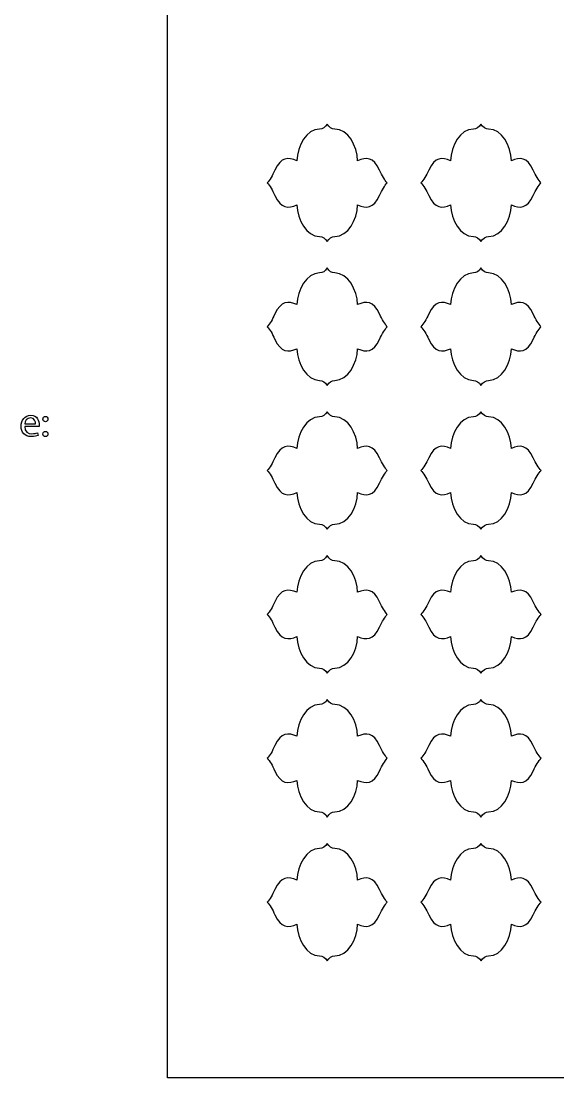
# Model space of a CAD drawing. Header units: centimetres. Extents: x -10.3 to 5.3, y -8.1 to 8.1.
# Drawn here: x -6.34 to -2.31, y -8.1 to -0.16 of the extents above; entities that cross this region are included whole.
import ezdxf

# ---------------------------------------------------------------- set-up
doc = ezdxf.new("R2010")
doc.units = ezdxf.units.CM
doc.header["$MEASUREMENT"] = 0
doc.layers.add('Layer 1', color=7, linetype='Continuous')

msp = doc.modelspace()

# ---------------------------------------------------------------- linework, layer by layer
at = {"layer": 'Layer 1', "color": 242}
for points, knots in [([(-5.23875, 8.09625), (-5.23875, 8.09625), (-5.23875, -8.09625), (-5.23875, -8.09625), (-5.23875, -8.09625), (-5.23875, -8.09625), (5.23875, -8.09625), (5.23875, -8.09625), (5.23875, -8.09625), (5.23875, -8.09625), (5.23875, 8.09625), (5.23875, 8.09625), (5.23875, 8.09625), (5.23875, 8.09625), (-5.23875, 8.09625), (-5.23875, 8.09625)], [0, 0, 0, 0, 0.2, 0.2, 0.2, 0.2, 0.4, 0.4, 0.4, 0.4, 0.6, 0.6, 0.6, 0.6, 1, 1, 1, 1]), ([(-4.43291, -1.28019), (-4.38748, -1.18044), (-4.33271, -1.18303), (-4.26858, -1.20965), (-4.26858, -1.20965), (-4.26392, -1.09823), (-4.19796, -0.97248), (-4.09737, -0.97248), (-4.09737, -0.97248), (-4.0748, -0.97248), (-4.05467, -0.95928), (-4.04038, -0.93438), (-4.04038, -0.93438), (-4.02609, -0.95928), (-4.00598, -0.97248), (-3.98339, -0.97248), (-3.98339, -0.97248), (-3.8828, -0.97248), (-3.81683, -1.09824), (-3.81218, -1.20965), (-3.81218, -1.20965), (-3.74802, -1.18303), (-3.69325, -1.18044), (-3.64785, -1.28019), (-3.64785, -1.28019), (-3.62822, -1.3234), (-3.60874, -1.35456), (-3.58975, -1.37576), (-3.58975, -1.37576), (-3.60872, -1.39693), (-3.62817, -1.42812), (-3.64783, -1.47127), (-3.64783, -1.47127), (-3.69323, -1.57102), (-3.748, -1.56843), (-3.81214, -1.54181), (-3.81214, -1.54181), (-3.8168, -1.65323), (-3.88278, -1.77896), (-3.98338, -1.77896), (-3.98338, -1.77896), (-4.00592, -1.77896), (-4.02608, -1.79219), (-4.04034, -1.81709), (-4.04034, -1.81709), (-4.05465, -1.79219), (-4.07476, -1.77896), (-4.09733, -1.77896), (-4.09733, -1.77896), (-4.19795, -1.77896), (-4.26389, -1.65323), (-4.26854, -1.54181), (-4.26854, -1.54181), (-4.3327, -1.56843), (-4.38744, -1.57102), (-4.4329, -1.47127), (-4.4329, -1.47127), (-4.45256, -1.42806), (-4.47198, -1.3969), (-4.491, -1.37573), (-4.491, -1.37573), (-4.47201, -1.35453), (-4.45257, -1.32334), (-4.43291, -1.28019)], [0, 0, 0, 0, 0.0588235, 0.0588235, 0.0588235, 0.0588235, 0.1176471, 0.1176471, 0.1176471, 0.1176471, 0.1764706, 0.1764706, 0.1764706, 0.1764706, 0.2352941, 0.2352941, 0.2352941, 0.2352941, 0.2941176, 0.2941176, 0.2941176, 0.2941176, 0.3529412, 0.3529412, 0.3529412, 0.3529412, 0.4117647, 0.4117647, 0.4117647, 0.4117647, 0.4705882, 0.4705882, 0.4705882, 0.4705882, 0.5294118, 0.5294118, 0.5294118, 0.5294118, 0.5882353, 0.5882353, 0.5882353, 0.5882353, 0.6470588, 0.6470588, 0.6470588, 0.6470588, 0.7058824, 0.7058824, 0.7058824, 0.7058824, 0.7647059, 0.7647059, 0.7647059, 0.7647059, 0.8235294, 0.8235294, 0.8235294, 0.8235294, 0.8823529, 0.8823529, 0.8823529, 0.8823529, 1, 1, 1, 1]), ([(-3.27856, -1.28019), (-3.23313, -1.18044), (-3.17836, -1.18303), (-3.11423, -1.20965), (-3.11423, -1.20965), (-3.10957, -1.09823), (-3.04359, -0.97248), (-2.94302, -0.97248), (-2.94302, -0.97248), (-2.92045, -0.97248), (-2.90029, -0.95928), (-2.88603, -0.93438), (-2.88603, -0.93438), (-2.87172, -0.95928), (-2.85161, -0.97248), (-2.82904, -0.97248), (-2.82904, -0.97248), (-2.72842, -0.97248), (-2.66248, -1.09824), (-2.65783, -1.20965), (-2.65783, -1.20965), (-2.59364, -1.18303), (-2.53887, -1.18044), (-2.4935, -1.28019), (-2.4935, -1.28019), (-2.47384, -1.3234), (-2.45439, -1.35456), (-2.43537, -1.37576), (-2.43537, -1.37576), (-2.45437, -1.39693), (-2.47381, -1.42812), (-2.49345, -1.47127), (-2.49345, -1.47127), (-2.53885, -1.57102), (-2.59362, -1.56843), (-2.65778, -1.54181), (-2.65778, -1.54181), (-2.66244, -1.65323), (-2.7284, -1.77896), (-2.82899, -1.77896), (-2.82899, -1.77896), (-2.85156, -1.77896), (-2.87169, -1.79219), (-2.88598, -1.81709), (-2.88598, -1.81709), (-2.90027, -1.79219), (-2.92038, -1.77896), (-2.94297, -1.77896), (-2.94297, -1.77896), (-3.04356, -1.77896), (-3.10953, -1.65323), (-3.11418, -1.54181), (-3.11418, -1.54181), (-3.17832, -1.56843), (-3.23308, -1.57102), (-3.27851, -1.47127), (-3.27851, -1.47127), (-3.2982, -1.42806), (-3.31762, -1.3969), (-3.33664, -1.37573), (-3.33664, -1.37573), (-3.31764, -1.35453), (-3.29819, -1.32334), (-3.27856, -1.28019)], [0, 0, 0, 0, 0.0588235, 0.0588235, 0.0588235, 0.0588235, 0.1176471, 0.1176471, 0.1176471, 0.1176471, 0.1764706, 0.1764706, 0.1764706, 0.1764706, 0.2352941, 0.2352941, 0.2352941, 0.2352941, 0.2941176, 0.2941176, 0.2941176, 0.2941176, 0.3529412, 0.3529412, 0.3529412, 0.3529412, 0.4117647, 0.4117647, 0.4117647, 0.4117647, 0.4705882, 0.4705882, 0.4705882, 0.4705882, 0.5294118, 0.5294118, 0.5294118, 0.5294118, 0.5882353, 0.5882353, 0.5882353, 0.5882353, 0.6470588, 0.6470588, 0.6470588, 0.6470588, 0.7058824, 0.7058824, 0.7058824, 0.7058824, 0.7647059, 0.7647059, 0.7647059, 0.7647059, 0.8235294, 0.8235294, 0.8235294, 0.8235294, 0.8823529, 0.8823529, 0.8823529, 0.8823529, 1, 1, 1, 1]), ([(-4.43288, -2.36045), (-4.38742, -2.2607), (-4.33268, -2.26329), (-4.26852, -2.28991), (-4.26852, -2.28991), (-4.26386, -2.17849), (-4.19793, -2.05274), (-4.09731, -2.05274), (-4.09731, -2.05274), (-4.07477, -2.05274), (-4.05463, -2.03954), (-4.04032, -2.01464), (-4.04032, -2.01464), (-4.02606, -2.03954), (-4.00592, -2.05274), (-3.98336, -2.05274), (-3.98336, -2.05274), (-3.88277, -2.05274), (-3.81678, -2.1785), (-3.81212, -2.28991), (-3.81212, -2.28991), (-3.74798, -2.26329), (-3.69322, -2.2607), (-3.64781, -2.36045), (-3.64781, -2.36045), (-3.62815, -2.40363), (-3.6087, -2.43485), (-3.58971, -2.45602), (-3.58971, -2.45602), (-3.60865, -2.47719), (-3.62813, -2.50838), (-3.64779, -2.55153), (-3.64779, -2.55153), (-3.69317, -2.65128), (-3.74793, -2.64869), (-3.8121, -2.62204), (-3.8121, -2.62204), (-3.81676, -2.73346), (-3.88272, -2.85927), (-3.98334, -2.85927), (-3.98334, -2.85927), (-4.00586, -2.85927), (-4.02602, -2.87247), (-4.0403, -2.89734), (-4.0403, -2.89734), (-4.05459, -2.87247), (-4.07472, -2.85927), (-4.09729, -2.85927), (-4.09729, -2.85927), (-4.19788, -2.85927), (-4.26385, -2.73346), (-4.2685, -2.62204), (-4.2685, -2.62204), (-4.33266, -2.64866), (-4.3874, -2.65125), (-4.43286, -2.55153), (-4.43286, -2.55153), (-4.45249, -2.50832), (-4.47194, -2.47716), (-4.49094, -2.45599), (-4.49094, -2.45599), (-4.47199, -2.43483), (-4.45254, -2.40361), (-4.43288, -2.36045)], [0, 0, 0, 0, 0.0588235, 0.0588235, 0.0588235, 0.0588235, 0.1176471, 0.1176471, 0.1176471, 0.1176471, 0.1764706, 0.1764706, 0.1764706, 0.1764706, 0.2352941, 0.2352941, 0.2352941, 0.2352941, 0.2941176, 0.2941176, 0.2941176, 0.2941176, 0.3529412, 0.3529412, 0.3529412, 0.3529412, 0.4117647, 0.4117647, 0.4117647, 0.4117647, 0.4705882, 0.4705882, 0.4705882, 0.4705882, 0.5294118, 0.5294118, 0.5294118, 0.5294118, 0.5882353, 0.5882353, 0.5882353, 0.5882353, 0.6470588, 0.6470588, 0.6470588, 0.6470588, 0.7058824, 0.7058824, 0.7058824, 0.7058824, 0.7647059, 0.7647059, 0.7647059, 0.7647059, 0.8235294, 0.8235294, 0.8235294, 0.8235294, 0.8823529, 0.8823529, 0.8823529, 0.8823529, 1, 1, 1, 1]), ([(-3.27851, -2.36045), (-3.23308, -2.2607), (-3.17831, -2.26329), (-3.11418, -2.28991), (-3.11418, -2.28991), (-3.10952, -2.17849), (-3.04356, -2.05274), (-2.94297, -2.05274), (-2.94297, -2.05274), (-2.9204, -2.05274), (-2.90027, -2.03954), (-2.88598, -2.01464), (-2.88598, -2.01464), (-2.87169, -2.03954), (-2.85158, -2.05274), (-2.82899, -2.05274), (-2.82899, -2.05274), (-2.7284, -2.05274), (-2.66243, -2.1785), (-2.65778, -2.28991), (-2.65778, -2.28991), (-2.59362, -2.26329), (-2.53885, -2.2607), (-2.49345, -2.36045), (-2.49345, -2.36045), (-2.47382, -2.40363), (-2.45434, -2.43485), (-2.43535, -2.45602), (-2.43535, -2.45602), (-2.45432, -2.47719), (-2.47377, -2.50838), (-2.49343, -2.55153), (-2.49343, -2.55153), (-2.53883, -2.65128), (-2.5936, -2.64869), (-2.65774, -2.62204), (-2.65774, -2.62204), (-2.6624, -2.73346), (-2.72838, -2.85927), (-2.82898, -2.85927), (-2.82898, -2.85927), (-2.85152, -2.85927), (-2.87168, -2.87247), (-2.88594, -2.89734), (-2.88594, -2.89734), (-2.90025, -2.87247), (-2.92036, -2.85927), (-2.94293, -2.85927), (-2.94293, -2.85927), (-3.04355, -2.85927), (-3.10949, -2.73346), (-3.11414, -2.62204), (-3.11414, -2.62204), (-3.1783, -2.64866), (-3.23304, -2.65125), (-3.2785, -2.55153), (-3.2785, -2.55153), (-3.29816, -2.50832), (-3.31758, -2.47716), (-3.3366, -2.45599), (-3.3366, -2.45599), (-3.31761, -2.43483), (-3.29816, -2.40361), (-3.27851, -2.36045)], [0, 0, 0, 0, 0.0588235, 0.0588235, 0.0588235, 0.0588235, 0.1176471, 0.1176471, 0.1176471, 0.1176471, 0.1764706, 0.1764706, 0.1764706, 0.1764706, 0.2352941, 0.2352941, 0.2352941, 0.2352941, 0.2941176, 0.2941176, 0.2941176, 0.2941176, 0.3529412, 0.3529412, 0.3529412, 0.3529412, 0.4117647, 0.4117647, 0.4117647, 0.4117647, 0.4705882, 0.4705882, 0.4705882, 0.4705882, 0.5294118, 0.5294118, 0.5294118, 0.5294118, 0.5882353, 0.5882353, 0.5882353, 0.5882353, 0.6470588, 0.6470588, 0.6470588, 0.6470588, 0.7058824, 0.7058824, 0.7058824, 0.7058824, 0.7647059, 0.7647059, 0.7647059, 0.7647059, 0.8235294, 0.8235294, 0.8235294, 0.8235294, 0.8823529, 0.8823529, 0.8823529, 0.8823529, 1, 1, 1, 1]), ([(-4.43286, -3.44069), (-4.3874, -3.34094), (-4.33266, -3.34353), (-4.2685, -3.37015), (-4.2685, -3.37015), (-4.26384, -3.25873), (-4.19788, -3.13298), (-4.09729, -3.13298), (-4.09729, -3.13298), (-4.07475, -3.13298), (-4.05459, -3.11978), (-4.0403, -3.09488), (-4.0403, -3.09488), (-4.02601, -3.11978), (-4.00588, -3.13298), (-3.98334, -3.13298), (-3.98334, -3.13298), (-3.88272, -3.13298), (-3.81676, -3.25874), (-3.8121, -3.37015), (-3.8121, -3.37015), (-3.74794, -3.34353), (-3.69317, -3.34094), (-3.64779, -3.44069), (-3.64779, -3.44069), (-3.6281, -3.48387), (-3.60868, -3.51506), (-3.58966, -3.53626), (-3.58966, -3.53626), (-3.60863, -3.55743), (-3.6281, -3.58862), (-3.64774, -3.63177), (-3.64774, -3.63177), (-3.69312, -3.73152), (-3.74788, -3.7289), (-3.81207, -3.70228), (-3.81207, -3.70228), (-3.81673, -3.8137), (-3.88266, -3.93948), (-3.98328, -3.93948), (-3.98328, -3.93948), (-4.00582, -3.93948), (-4.02596, -3.95268), (-4.04027, -3.97758), (-4.04027, -3.97758), (-4.05453, -3.95268), (-4.07467, -3.93948), (-4.09726, -3.93948), (-4.09726, -3.93948), (-4.19783, -3.93948), (-4.26382, -3.8137), (-4.26847, -3.70228), (-4.26847, -3.70228), (-4.33261, -3.7289), (-4.38737, -3.73149), (-4.4328, -3.63177), (-4.4328, -3.63177), (-4.45246, -3.58856), (-4.47191, -3.5574), (-4.4909, -3.53623), (-4.4909, -3.53623), (-4.47193, -3.51507), (-4.45249, -3.48385), (-4.43286, -3.44069)], [0, 0, 0, 0, 0.0588235, 0.0588235, 0.0588235, 0.0588235, 0.1176471, 0.1176471, 0.1176471, 0.1176471, 0.1764706, 0.1764706, 0.1764706, 0.1764706, 0.2352941, 0.2352941, 0.2352941, 0.2352941, 0.2941176, 0.2941176, 0.2941176, 0.2941176, 0.3529412, 0.3529412, 0.3529412, 0.3529412, 0.4117647, 0.4117647, 0.4117647, 0.4117647, 0.4705882, 0.4705882, 0.4705882, 0.4705882, 0.5294118, 0.5294118, 0.5294118, 0.5294118, 0.5882353, 0.5882353, 0.5882353, 0.5882353, 0.6470588, 0.6470588, 0.6470588, 0.6470588, 0.7058824, 0.7058824, 0.7058824, 0.7058824, 0.7647059, 0.7647059, 0.7647059, 0.7647059, 0.8235294, 0.8235294, 0.8235294, 0.8235294, 0.8823529, 0.8823529, 0.8823529, 0.8823529, 1, 1, 1, 1]), ([(-3.27848, -3.44069), (-3.23302, -3.34094), (-3.17828, -3.34353), (-3.11412, -3.37015), (-3.11412, -3.37015), (-3.10946, -3.25873), (-3.04353, -3.13298), (-2.94291, -3.13298), (-2.94291, -3.13298), (-2.92037, -3.13298), (-2.90023, -3.11978), (-2.88592, -3.09488), (-2.88592, -3.09488), (-2.87166, -3.11978), (-2.85152, -3.13298), (-2.82896, -3.13298), (-2.82896, -3.13298), (-2.72837, -3.13298), (-2.66238, -3.25874), (-2.65772, -3.37015), (-2.65772, -3.37015), (-2.59358, -3.34353), (-2.53882, -3.34094), (-2.49341, -3.44069), (-2.49341, -3.44069), (-2.47375, -3.48387), (-2.4543, -3.51506), (-2.43531, -3.53626), (-2.43531, -3.53626), (-2.45425, -3.55743), (-2.47373, -3.58862), (-2.49339, -3.63177), (-2.49339, -3.63177), (-2.53877, -3.73152), (-2.59353, -3.7289), (-2.6577, -3.70228), (-2.6577, -3.70228), (-2.66236, -3.8137), (-2.72832, -3.93948), (-2.82894, -3.93948), (-2.82894, -3.93948), (-2.85146, -3.93948), (-2.87162, -3.95268), (-2.8859, -3.97758), (-2.8859, -3.97758), (-2.90019, -3.95268), (-2.92032, -3.93948), (-2.94289, -3.93948), (-2.94289, -3.93948), (-3.04348, -3.93948), (-3.10945, -3.8137), (-3.1141, -3.70228), (-3.1141, -3.70228), (-3.17826, -3.7289), (-3.233, -3.73149), (-3.27846, -3.63177), (-3.27846, -3.63177), (-3.29809, -3.58856), (-3.31754, -3.5574), (-3.33654, -3.53623), (-3.33654, -3.53623), (-3.31758, -3.51507), (-3.29814, -3.48385), (-3.27848, -3.44069)], [0, 0, 0, 0, 0.0588235, 0.0588235, 0.0588235, 0.0588235, 0.1176471, 0.1176471, 0.1176471, 0.1176471, 0.1764706, 0.1764706, 0.1764706, 0.1764706, 0.2352941, 0.2352941, 0.2352941, 0.2352941, 0.2941176, 0.2941176, 0.2941176, 0.2941176, 0.3529412, 0.3529412, 0.3529412, 0.3529412, 0.4117647, 0.4117647, 0.4117647, 0.4117647, 0.4705882, 0.4705882, 0.4705882, 0.4705882, 0.5294118, 0.5294118, 0.5294118, 0.5294118, 0.5882353, 0.5882353, 0.5882353, 0.5882353, 0.6470588, 0.6470588, 0.6470588, 0.6470588, 0.7058824, 0.7058824, 0.7058824, 0.7058824, 0.7647059, 0.7647059, 0.7647059, 0.7647059, 0.8235294, 0.8235294, 0.8235294, 0.8235294, 0.8823529, 0.8823529, 0.8823529, 0.8823529, 1, 1, 1, 1]), ([(-4.4328, -4.52094), (-4.38737, -4.42117), (-4.3326, -4.42378), (-4.26847, -4.4504), (-4.26847, -4.4504), (-4.26381, -4.33898), (-4.19783, -4.21323), (-4.09726, -4.21323), (-4.09726, -4.21323), (-4.07469, -4.21323), (-4.05453, -4.20003), (-4.04027, -4.17513), (-4.04027, -4.17513), (-4.02596, -4.20003), (-4.00585, -4.21323), (-3.98328, -4.21323), (-3.98328, -4.21323), (-3.88266, -4.21323), (-3.81672, -4.33899), (-3.81207, -4.4504), (-3.81207, -4.4504), (-3.74788, -4.42378), (-3.69311, -4.42119), (-3.64774, -4.52094), (-3.64774, -4.52094), (-3.62808, -4.56415), (-3.60863, -4.59531), (-3.58961, -4.61651), (-3.58961, -4.61651), (-3.60861, -4.63768), (-3.62805, -4.66887), (-3.64769, -4.71202), (-3.64769, -4.71202), (-3.69309, -4.81177), (-3.74786, -4.80915), (-3.81202, -4.78253), (-3.81202, -4.78253), (-3.81668, -4.89395), (-3.88264, -5.01973), (-3.98323, -5.01973), (-3.98323, -5.01973), (-4.0058, -5.01973), (-4.02593, -5.03293), (-4.04022, -5.05783), (-4.04022, -5.05783), (-4.05451, -5.03293), (-4.07462, -5.01973), (-4.09721, -5.01973), (-4.09721, -5.01973), (-4.1978, -5.01973), (-4.26377, -4.89395), (-4.26842, -4.78253), (-4.26842, -4.78253), (-4.33256, -4.80915), (-4.38732, -4.81174), (-4.43275, -4.71202), (-4.43275, -4.71202), (-4.45244, -4.66881), (-4.47186, -4.63762), (-4.49088, -4.61645), (-4.49088, -4.61645), (-4.47188, -4.59528), (-4.45243, -4.56409), (-4.4328, -4.52094)], [0, 0, 0, 0, 0.0588235, 0.0588235, 0.0588235, 0.0588235, 0.1176471, 0.1176471, 0.1176471, 0.1176471, 0.1764706, 0.1764706, 0.1764706, 0.1764706, 0.2352941, 0.2352941, 0.2352941, 0.2352941, 0.2941176, 0.2941176, 0.2941176, 0.2941176, 0.3529412, 0.3529412, 0.3529412, 0.3529412, 0.4117647, 0.4117647, 0.4117647, 0.4117647, 0.4705882, 0.4705882, 0.4705882, 0.4705882, 0.5294118, 0.5294118, 0.5294118, 0.5294118, 0.5882353, 0.5882353, 0.5882353, 0.5882353, 0.6470588, 0.6470588, 0.6470588, 0.6470588, 0.7058824, 0.7058824, 0.7058824, 0.7058824, 0.7647059, 0.7647059, 0.7647059, 0.7647059, 0.8235294, 0.8235294, 0.8235294, 0.8235294, 0.8823529, 0.8823529, 0.8823529, 0.8823529, 1, 1, 1, 1]), ([(-3.27845, -4.52094), (-3.23299, -4.42117), (-3.17825, -4.42378), (-3.11409, -4.4504), (-3.11409, -4.4504), (-3.10943, -4.33898), (-3.04347, -4.21323), (-2.94288, -4.21323), (-2.94288, -4.21323), (-2.92034, -4.21323), (-2.90018, -4.20003), (-2.88589, -4.17513), (-2.88589, -4.17513), (-2.8716, -4.20003), (-2.85147, -4.21323), (-2.82893, -4.21323), (-2.82893, -4.21323), (-2.72831, -4.21323), (-2.66235, -4.33899), (-2.65769, -4.4504), (-2.65769, -4.4504), (-2.59353, -4.42378), (-2.53876, -4.42119), (-2.49338, -4.52094), (-2.49338, -4.52094), (-2.47369, -4.56415), (-2.45427, -4.59531), (-2.43525, -4.61651), (-2.43525, -4.61651), (-2.45422, -4.63768), (-2.47369, -4.66887), (-2.49333, -4.71202), (-2.49333, -4.71202), (-2.53871, -4.81177), (-2.59347, -4.80915), (-2.65766, -4.78253), (-2.65766, -4.78253), (-2.66232, -4.89395), (-2.72825, -5.01973), (-2.82887, -5.01973), (-2.82887, -5.01973), (-2.85141, -5.01973), (-2.87155, -5.03293), (-2.88586, -5.05783), (-2.88586, -5.05783), (-2.90012, -5.03293), (-2.92026, -5.01973), (-2.94285, -5.01973), (-2.94285, -5.01973), (-3.04342, -5.01973), (-3.10941, -4.89395), (-3.11406, -4.78253), (-3.11406, -4.78253), (-3.1782, -4.80915), (-3.23296, -4.81174), (-3.27839, -4.71202), (-3.27839, -4.71202), (-3.29805, -4.66881), (-3.3175, -4.63762), (-3.33649, -4.61645), (-3.33649, -4.61645), (-3.31753, -4.59528), (-3.29808, -4.56409), (-3.27845, -4.52094)], [0, 0, 0, 0, 0.0588235, 0.0588235, 0.0588235, 0.0588235, 0.1176471, 0.1176471, 0.1176471, 0.1176471, 0.1764706, 0.1764706, 0.1764706, 0.1764706, 0.2352941, 0.2352941, 0.2352941, 0.2352941, 0.2941176, 0.2941176, 0.2941176, 0.2941176, 0.3529412, 0.3529412, 0.3529412, 0.3529412, 0.4117647, 0.4117647, 0.4117647, 0.4117647, 0.4705882, 0.4705882, 0.4705882, 0.4705882, 0.5294118, 0.5294118, 0.5294118, 0.5294118, 0.5882353, 0.5882353, 0.5882353, 0.5882353, 0.6470588, 0.6470588, 0.6470588, 0.6470588, 0.7058824, 0.7058824, 0.7058824, 0.7058824, 0.7647059, 0.7647059, 0.7647059, 0.7647059, 0.8235294, 0.8235294, 0.8235294, 0.8235294, 0.8823529, 0.8823529, 0.8823529, 0.8823529, 1, 1, 1, 1]), ([(-4.43275, -5.60118), (-4.38732, -5.50141), (-4.33255, -5.50402), (-4.26842, -5.53064), (-4.26842, -5.53064), (-4.26376, -5.41922), (-4.1978, -5.29347), (-4.09721, -5.29347), (-4.09721, -5.29347), (-4.07464, -5.29347), (-4.05451, -5.28027), (-4.04022, -5.25537), (-4.04022, -5.25537), (-4.02593, -5.28027), (-4.00582, -5.29347), (-3.98323, -5.29347), (-3.98323, -5.29347), (-3.88264, -5.29347), (-3.81667, -5.41923), (-3.81202, -5.53064), (-3.81202, -5.53064), (-3.74786, -5.50402), (-3.69309, -5.50143), (-3.64769, -5.60118), (-3.64769, -5.60118), (-3.62803, -5.64439), (-3.60858, -5.67555), (-3.58959, -5.69672), (-3.58959, -5.69672), (-3.60856, -5.71791), (-3.62801, -5.74908), (-3.64767, -5.79226), (-3.64767, -5.79226), (-3.69307, -5.89201), (-3.74784, -5.88939), (-3.81198, -5.86277), (-3.81198, -5.86277), (-3.81664, -5.97419), (-3.88262, -6.09997), (-3.98322, -6.09997), (-3.98322, -6.09997), (-4.00576, -6.09997), (-4.02592, -6.11317), (-4.04018, -6.13807), (-4.04018, -6.13807), (-4.05449, -6.11317), (-4.0746, -6.09997), (-4.09717, -6.09997), (-4.09717, -6.09997), (-4.19779, -6.09997), (-4.26373, -5.97419), (-4.26838, -5.86277), (-4.26838, -5.86277), (-4.33254, -5.88939), (-4.38728, -5.89198), (-4.43274, -5.79226), (-4.43274, -5.79226), (-4.4524, -5.74905), (-4.47182, -5.71786), (-4.49084, -5.69667), (-4.49084, -5.69667), (-4.47186, -5.67552), (-4.45241, -5.64433), (-4.43275, -5.60118)], [0, 0, 0, 0, 0.0588235, 0.0588235, 0.0588235, 0.0588235, 0.1176471, 0.1176471, 0.1176471, 0.1176471, 0.1764706, 0.1764706, 0.1764706, 0.1764706, 0.2352941, 0.2352941, 0.2352941, 0.2352941, 0.2941176, 0.2941176, 0.2941176, 0.2941176, 0.3529412, 0.3529412, 0.3529412, 0.3529412, 0.4117647, 0.4117647, 0.4117647, 0.4117647, 0.4705882, 0.4705882, 0.4705882, 0.4705882, 0.5294118, 0.5294118, 0.5294118, 0.5294118, 0.5882353, 0.5882353, 0.5882353, 0.5882353, 0.6470588, 0.6470588, 0.6470588, 0.6470588, 0.7058824, 0.7058824, 0.7058824, 0.7058824, 0.7647059, 0.7647059, 0.7647059, 0.7647059, 0.8235294, 0.8235294, 0.8235294, 0.8235294, 0.8823529, 0.8823529, 0.8823529, 0.8823529, 1, 1, 1, 1]), ([(-3.2784, -5.60118), (-3.23297, -5.50141), (-3.1782, -5.50402), (-3.11407, -5.53064), (-3.11407, -5.53064), (-3.10941, -5.41922), (-3.04343, -5.29347), (-2.94286, -5.29347), (-2.94286, -5.29347), (-2.92029, -5.29347), (-2.90013, -5.28027), (-2.88587, -5.25537), (-2.88587, -5.25537), (-2.87156, -5.28027), (-2.85145, -5.29347), (-2.82888, -5.29347), (-2.82888, -5.29347), (-2.72826, -5.29347), (-2.66232, -5.41923), (-2.65767, -5.53064), (-2.65767, -5.53064), (-2.59348, -5.50402), (-2.53871, -5.50143), (-2.49334, -5.60118), (-2.49334, -5.60118), (-2.47368, -5.64439), (-2.45423, -5.67555), (-2.43521, -5.69672), (-2.43521, -5.69672), (-2.45421, -5.71791), (-2.47365, -5.74908), (-2.49329, -5.79226), (-2.49329, -5.79226), (-2.53869, -5.89201), (-2.59346, -5.88939), (-2.65762, -5.86277), (-2.65762, -5.86277), (-2.66228, -5.97419), (-2.72824, -6.09997), (-2.82883, -6.09997), (-2.82883, -6.09997), (-2.8514, -6.09997), (-2.87153, -6.11317), (-2.88582, -6.13807), (-2.88582, -6.13807), (-2.90011, -6.11317), (-2.92022, -6.09997), (-2.94281, -6.09997), (-2.94281, -6.09997), (-3.0434, -6.09997), (-3.10937, -5.97419), (-3.11402, -5.86277), (-3.11402, -5.86277), (-3.17816, -5.88939), (-3.23292, -5.89198), (-3.27835, -5.79226), (-3.27835, -5.79226), (-3.29804, -5.74905), (-3.31746, -5.71786), (-3.33648, -5.69667), (-3.33648, -5.69667), (-3.31748, -5.67552), (-3.29803, -5.64433), (-3.2784, -5.60118)], [0, 0, 0, 0, 0.0588235, 0.0588235, 0.0588235, 0.0588235, 0.1176471, 0.1176471, 0.1176471, 0.1176471, 0.1764706, 0.1764706, 0.1764706, 0.1764706, 0.2352941, 0.2352941, 0.2352941, 0.2352941, 0.2941176, 0.2941176, 0.2941176, 0.2941176, 0.3529412, 0.3529412, 0.3529412, 0.3529412, 0.4117647, 0.4117647, 0.4117647, 0.4117647, 0.4705882, 0.4705882, 0.4705882, 0.4705882, 0.5294118, 0.5294118, 0.5294118, 0.5294118, 0.5882353, 0.5882353, 0.5882353, 0.5882353, 0.6470588, 0.6470588, 0.6470588, 0.6470588, 0.7058824, 0.7058824, 0.7058824, 0.7058824, 0.7647059, 0.7647059, 0.7647059, 0.7647059, 0.8235294, 0.8235294, 0.8235294, 0.8235294, 0.8823529, 0.8823529, 0.8823529, 0.8823529, 1, 1, 1, 1]), ([(-3.64763, -6.8725), (-3.69301, -6.97222), (-3.74777, -6.96963), (-3.81194, -6.94301), (-3.81194, -6.94301), (-3.8166, -7.05443), (-3.88256, -7.18021), (-3.98318, -7.18021), (-3.98318, -7.18021), (-4.0057, -7.18021), (-4.02586, -7.19341), (-4.04014, -7.21831), (-4.04014, -7.21831), (-4.05443, -7.19341), (-4.07456, -7.18021), (-4.09713, -7.18021), (-4.09713, -7.18021), (-4.19772, -7.18021), (-4.26369, -7.05443), (-4.26834, -6.94301), (-4.26834, -6.94301), (-4.3325, -6.96963), (-4.38724, -6.97222), (-4.4327, -6.8725), (-4.4327, -6.8725), (-4.45233, -6.82929), (-4.47178, -6.79807), (-4.49078, -6.77691), (-4.49078, -6.77691), (-4.47184, -6.75574), (-4.45239, -6.72455), (-4.43273, -6.68142), (-4.43273, -6.68142), (-4.38727, -6.58165), (-4.33253, -6.58426), (-4.26837, -6.61088), (-4.26837, -6.61088), (-4.26371, -6.49946), (-4.19778, -6.37368), (-4.09716, -6.37368), (-4.09716, -6.37368), (-4.07462, -6.37368), (-4.05448, -6.3605), (-4.04017, -6.33561), (-4.04017, -6.33561), (-4.02591, -6.36051), (-4.00577, -6.37368), (-3.98321, -6.37368), (-3.98321, -6.37368), (-3.88262, -6.37368), (-3.81663, -6.49946), (-3.81197, -6.61088), (-3.81197, -6.61088), (-3.74783, -6.58426), (-3.69307, -6.58167), (-3.64766, -6.68142), (-3.64766, -6.68142), (-3.628, -6.72463), (-3.60855, -6.75579), (-3.58956, -6.77696), (-3.58956, -6.77696), (-3.60849, -6.79815), (-3.62797, -6.82932), (-3.64763, -6.8725)], [0, 0, 0, 0, 0.0588235, 0.0588235, 0.0588235, 0.0588235, 0.1176471, 0.1176471, 0.1176471, 0.1176471, 0.1764706, 0.1764706, 0.1764706, 0.1764706, 0.2352941, 0.2352941, 0.2352941, 0.2352941, 0.2941176, 0.2941176, 0.2941176, 0.2941176, 0.3529412, 0.3529412, 0.3529412, 0.3529412, 0.4117647, 0.4117647, 0.4117647, 0.4117647, 0.4705882, 0.4705882, 0.4705882, 0.4705882, 0.5294118, 0.5294118, 0.5294118, 0.5294118, 0.5882353, 0.5882353, 0.5882353, 0.5882353, 0.6470588, 0.6470588, 0.6470588, 0.6470588, 0.7058824, 0.7058824, 0.7058824, 0.7058824, 0.7647059, 0.7647059, 0.7647059, 0.7647059, 0.8235294, 0.8235294, 0.8235294, 0.8235294, 0.8823529, 0.8823529, 0.8823529, 0.8823529, 1, 1, 1, 1]), ([(-2.49325, -6.8725), (-2.53865, -6.97222), (-2.59342, -6.96963), (-2.65756, -6.94301), (-2.65756, -6.94301), (-2.66222, -7.05443), (-2.7282, -7.18021), (-2.8288, -7.18021), (-2.8288, -7.18021), (-2.85134, -7.18021), (-2.8715, -7.19341), (-2.88576, -7.21831), (-2.88576, -7.21831), (-2.90007, -7.19341), (-2.92018, -7.18021), (-2.94275, -7.18021), (-2.94275, -7.18021), (-3.04337, -7.18021), (-3.10931, -7.05443), (-3.11396, -6.94301), (-3.11396, -6.94301), (-3.17812, -6.96963), (-3.23286, -6.97222), (-3.27832, -6.8725), (-3.27832, -6.8725), (-3.29798, -6.82929), (-3.3174, -6.79807), (-3.33642, -6.77691), (-3.33642, -6.77691), (-3.31745, -6.75574), (-3.298, -6.72455), (-3.27834, -6.68142), (-3.27834, -6.68142), (-3.23291, -6.58165), (-3.17814, -6.58426), (-3.11401, -6.61088), (-3.11401, -6.61088), (-3.10935, -6.49946), (-3.04339, -6.37368), (-2.9428, -6.37368), (-2.9428, -6.37368), (-2.92023, -6.37368), (-2.9001, -6.3605), (-2.88581, -6.33561), (-2.88581, -6.33561), (-2.87152, -6.36051), (-2.85141, -6.37368), (-2.82882, -6.37368), (-2.82882, -6.37368), (-2.72823, -6.37368), (-2.66226, -6.49946), (-2.65761, -6.61088), (-2.65761, -6.61088), (-2.59347, -6.58426), (-2.53868, -6.58167), (-2.49328, -6.68142), (-2.49328, -6.68142), (-2.47362, -6.72463), (-2.45417, -6.75579), (-2.43518, -6.77696), (-2.43518, -6.77696), (-2.45414, -6.79815), (-2.47359, -6.82932), (-2.49325, -6.8725)], [0, 0, 0, 0, 0.0588235, 0.0588235, 0.0588235, 0.0588235, 0.1176471, 0.1176471, 0.1176471, 0.1176471, 0.1764706, 0.1764706, 0.1764706, 0.1764706, 0.2352941, 0.2352941, 0.2352941, 0.2352941, 0.2941176, 0.2941176, 0.2941176, 0.2941176, 0.3529412, 0.3529412, 0.3529412, 0.3529412, 0.4117647, 0.4117647, 0.4117647, 0.4117647, 0.4705882, 0.4705882, 0.4705882, 0.4705882, 0.5294118, 0.5294118, 0.5294118, 0.5294118, 0.5882353, 0.5882353, 0.5882353, 0.5882353, 0.6470588, 0.6470588, 0.6470588, 0.6470588, 0.7058824, 0.7058824, 0.7058824, 0.7058824, 0.7647059, 0.7647059, 0.7647059, 0.7647059, 0.8235294, 0.8235294, 0.8235294, 0.8235294, 0.8823529, 0.8823529, 0.8823529, 0.8823529, 1, 1, 1, 1])]:
    msp.add_open_spline(points, degree=3, knots=knots, dxfattribs=at)
at = {"layer": 'Layer 1'}
for points, knots in [([(-6.20375, -3.20659), (-6.20344, -3.20374), (-6.2028, -3.19929), (-6.2028, -3.19358), (-6.2028, -3.19358), (-6.2028, -3.16532), (-6.21614, -3.12119), (-6.2663, -3.12119), (-6.2663, -3.12119), (-6.31107, -3.12119), (-6.33837, -3.1577), (-6.33837, -3.20405), (-6.33837, -3.20405), (-6.33837, -3.25041), (-6.31012, -3.28153), (-6.26281, -3.28153), (-6.26281, -3.28153), (-6.23836, -3.28153), (-6.22153, -3.27644), (-6.21169, -3.272), (-6.21169, -3.272), (-6.21169, -3.272), (-6.21645, -3.252), (-6.21645, -3.252), (-6.21645, -3.252), (-6.22693, -3.25644), (-6.239, -3.25993), (-6.259, -3.25993), (-6.259, -3.25993), (-6.28694, -3.25993), (-6.31107, -3.24438), (-6.3117, -3.20659), (-6.3117, -3.20659), (-6.3117, -3.20659), (-6.20375, -3.20659), (-6.20375, -3.20659)], [0, 0, 0, 0, 0.1, 0.1, 0.1, 0.1, 0.2, 0.2, 0.2, 0.2, 0.3, 0.3, 0.3, 0.3, 0.4, 0.4, 0.4, 0.4, 0.5, 0.5, 0.5, 0.5, 0.6, 0.6, 0.6, 0.6, 0.7, 0.7, 0.7, 0.7, 0.8, 0.8, 0.8, 0.8, 1, 1, 1, 1]), ([(-6.31139, -3.18659), (-6.30916, -3.16722), (-6.29678, -3.14119), (-6.26852, -3.14119), (-6.26852, -3.14119), (-6.23709, -3.14119), (-6.22947, -3.16881), (-6.22979, -3.18659), (-6.22979, -3.18659), (-6.22979, -3.18659), (-6.31139, -3.18659), (-6.31139, -3.18659)], [0, 0, 0, 0, 0.25, 0.25, 0.25, 0.25, 0.5, 0.5, 0.5, 0.5, 1, 1, 1, 1]), ([(-6.15613, -3.16976), (-6.14438, -3.16976), (-6.13708, -3.16119), (-6.13708, -3.15008), (-6.13708, -3.15008), (-6.13739, -3.13833), (-6.1447, -3.13008), (-6.15581, -3.13008), (-6.15581, -3.13008), (-6.16692, -3.13008), (-6.17486, -3.13833), (-6.17486, -3.15008), (-6.17486, -3.15008), (-6.17486, -3.16119), (-6.16724, -3.16976), (-6.15613, -3.16976)], [0, 0, 0, 0, 0.2, 0.2, 0.2, 0.2, 0.4, 0.4, 0.4, 0.4, 0.6, 0.6, 0.6, 0.6, 1, 1, 1, 1]), ([(-6.15613, -3.28184), (-6.14438, -3.28184), (-6.13708, -3.27327), (-6.13708, -3.26216), (-6.13708, -3.26216), (-6.13739, -3.25041), (-6.1447, -3.24215), (-6.15581, -3.24215), (-6.15581, -3.24215), (-6.16692, -3.24215), (-6.17486, -3.25041), (-6.17486, -3.26216), (-6.17486, -3.26216), (-6.17486, -3.27327), (-6.16724, -3.28184), (-6.15613, -3.28184)], [0, 0, 0, 0, 0.2, 0.2, 0.2, 0.2, 0.4, 0.4, 0.4, 0.4, 0.6, 0.6, 0.6, 0.6, 1, 1, 1, 1])]:
    msp.add_open_spline(points, degree=3, knots=knots, dxfattribs=at)

doc.saveas('drawing.dxf')
